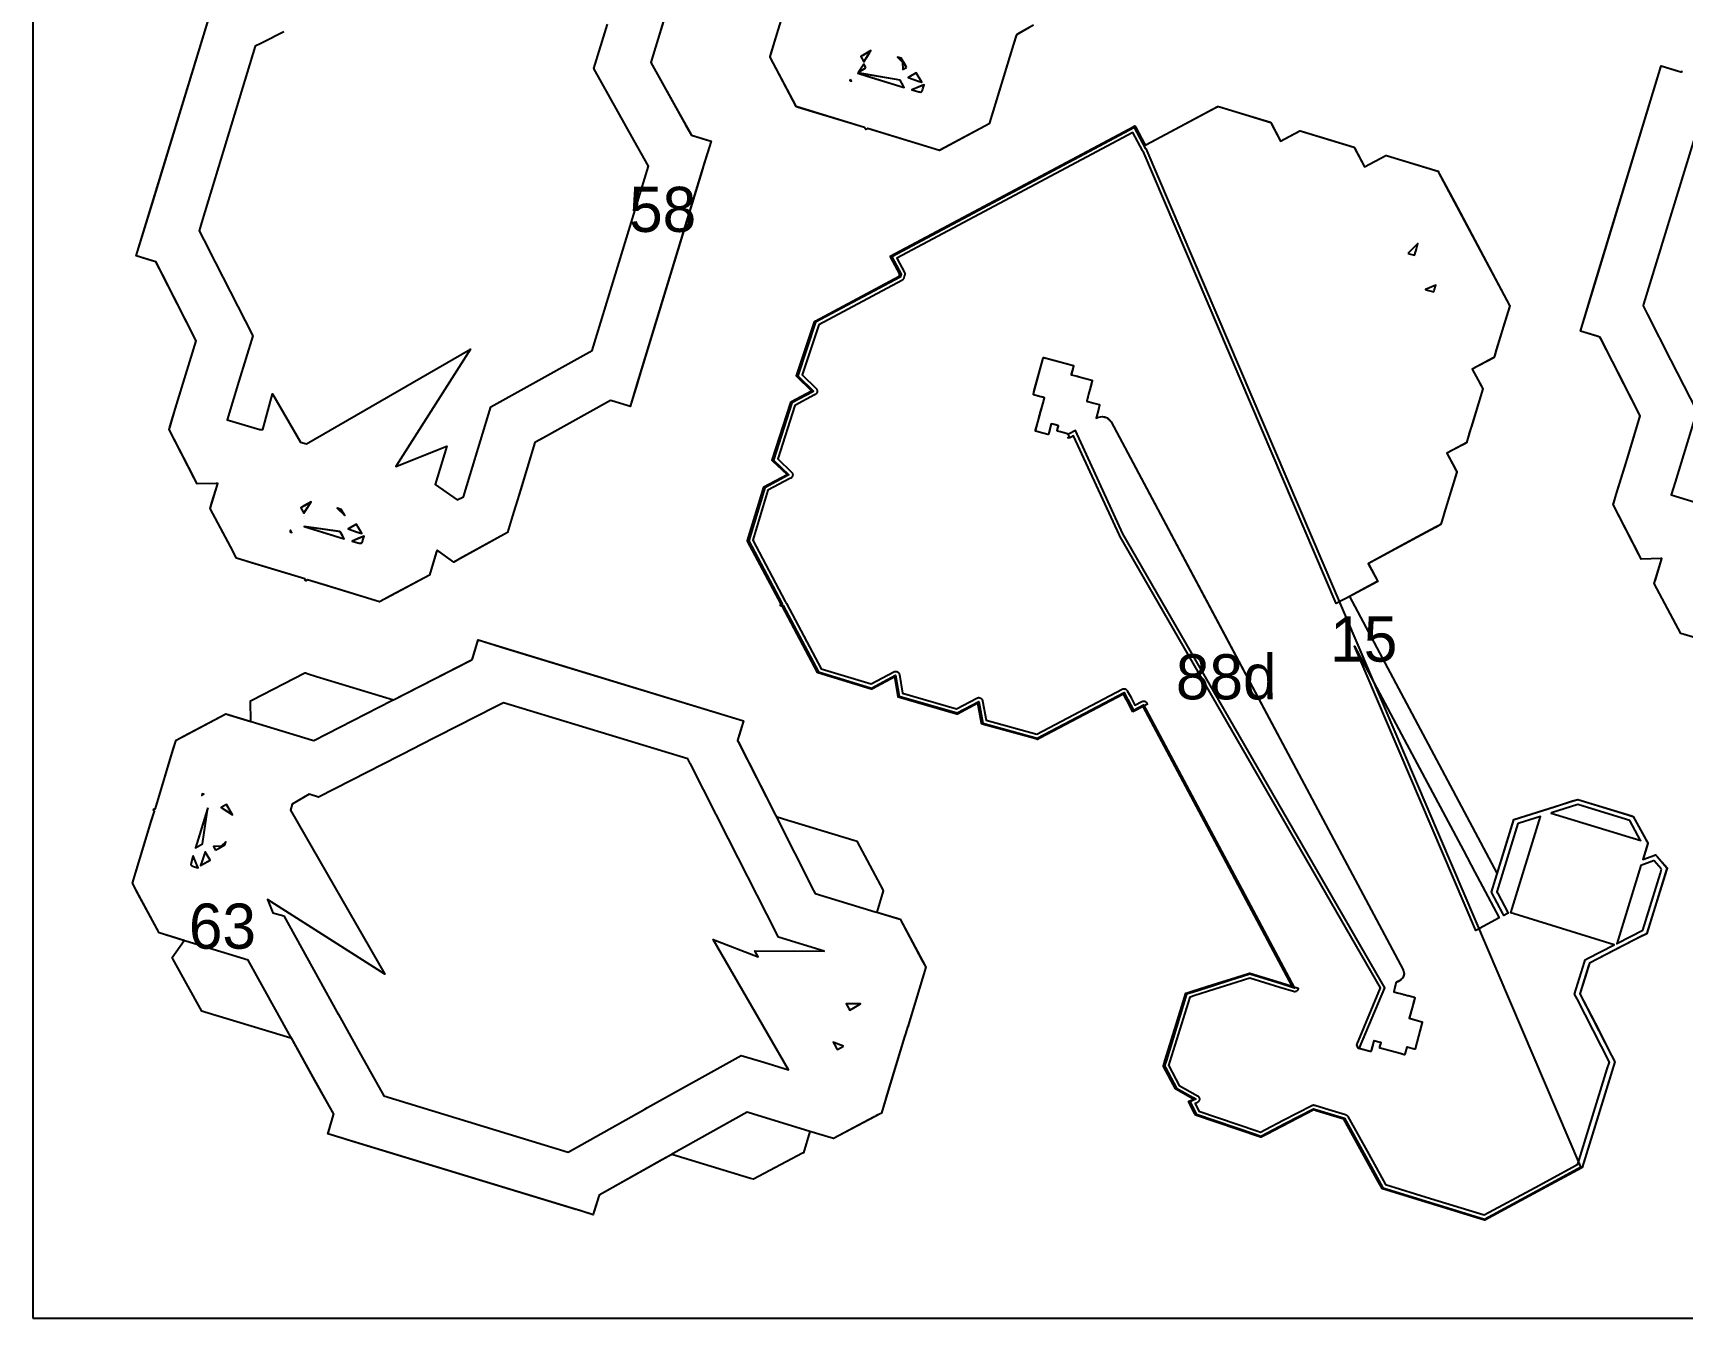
# Model space of a CAD drawing. Header units: millimetres. Extents: x 0 to 500, y 0 to 700.
# Drawn here: x 0 to 219.3, y 0 to 170.8 of the extents above; entities that cross this region are included whole.
import ezdxf
from ezdxf.enums import TextEntityAlignment as Align

# ---------------------------------------------------------------- set-up
doc = ezdxf.new("R2010")
doc.units = ezdxf.units.MM
for name, color, linetype in [('CORTE', 1, 'Continuous'), ('GRABADO', 5, 'Continuous'), ('HOJA', 8, 'Continuous')]:
    doc.layers.add(name, color=color, linetype=linetype)

msp = doc.modelspace()

# ---------------------------------------------------------------- linework, layer by layer
at = {"layer": 'CORTE'}
for points in [[(132.47, 171.56), (130.76, 170.61), (130.34, 169.23), (127.33, 159.35), (127.15, 158.76), (120.7, 155.32), (120.53, 155.23), (111.14, 158.1), (110.96, 158.15), (110.84, 158.08), (110.72, 158.01), (110.57, 158.27), (101.75, 160.96), (101.75, 160.96), (101.52, 161.03), (101.43, 161.2), (98, 167.64), (98.03, 167.74), (98.18, 168.24), (98.6, 169.62), (101.56, 179.32)], [(84.7, 175.34), (82.58, 168.4), (82.13, 166.94), (86.81, 158.57), (87.54, 157.26), (89.55, 156.65), (90.15, 156.46), (88.98, 152.65), (88.98, 152.65), (88.95, 152.54), (80.75, 125.64), (80.39, 124.47), (79.4, 121.19), (78.98, 121.32), (78.98, 121.32), (76.96, 121.94), (76.8, 121.99), (67.46, 116.8), (66.73, 116.4), (64.4, 108.76), (63.9, 107.11), (63.09, 104.44), (56.84, 101), (55.95, 100.51), (53.91, 101.96), (53.72, 102.09), (53.62, 101.78), (52.7, 98.76), (47.66, 96.07), (46.09, 95.23), (38.73, 97.47), (36.52, 98.15), (36.43, 98.1), (36.28, 98.01), (36.14, 98.24), (36.13, 98.27), (29.23, 100.37), (27.08, 101.03), (26.24, 102.59), (23.56, 107.64), (23.81, 108.47), (24.57, 110.97), (24.34, 110.97), (21.84, 110.91), (21.38, 111.81), (18.11, 118.15), (18.23, 118.55), (18.92, 120.82), (21.21, 128.34), (21.7, 129.93), (17.21, 138.72), (16.48, 140.15), (16.34, 140.41), (15.83, 140.57), (13.74, 141.2), (16.04, 148.74), (24.49, 176.47)], [(33.34, 171), (30.49, 169.55), (30.3, 169.46), (29.56, 169.08), (22.54, 146.06), (22.09, 144.56), (22.7, 143.36), (24.21, 140.4), (29.22, 130.59), (27.38, 124.57), (25.82, 119.43), (30.17, 118.11), (30.58, 118.12), (31.86, 122.89), (35.56, 116.46), (36.35, 116.22), (58.18, 128.79), (48.25, 113.19), (55.01, 115.91), (53.46, 110.84), (56.41, 108.76), (56.41, 108.76), (57.22, 109.2), (58.11, 112.1), (60.86, 121.14), (64.87, 123.37), (74.35, 128.63), (81.82, 153.15), (79.9, 156.58), (74.57, 166.12), (76.37, 172.04)], [(220.91, 90.47), (219.08, 91.03), (218.37, 92.36), (215.56, 97.64), (215.77, 98.35), (216.57, 100.97), (216.45, 100.97), (213.84, 100.91), (213.53, 101.52), (210.11, 108.15), (210.19, 108.42), (210.65, 109.92), (212.16, 114.88), (213.7, 119.93), (210.74, 125.72), (208.45, 130.2), (208.34, 130.41), (207.92, 130.54), (205.74, 131.2), (207.65, 137.46), (216.49, 166.47), (218.53, 165.85), (219.09, 165.68), (219.13, 165.7), (219.3, 165.78)], [(221.56, 159.08), (214.15, 134.78), (214.09, 134.56), (214.67, 133.41), (217.74, 127.4), (221.22, 120.59), (218.33, 111.11), (217.82, 109.43), (222.17, 108.11)]]:
    msp.add_lwpolyline(points, dxfattribs=at)
for points in [[(110.74, 166.21), (110.6, 166.46), (110.45, 166.71), (109.78, 165.66), (110.74, 166.21)], [(111.17, 168.11), (111.42, 168.51), (110.32, 167.87), (110.05, 167.72), (110.46, 167), (111.17, 168.11)], [(116.13, 166.28), (116.02, 166.47), (115.43, 167.49), (114.95, 167.64), (115.6, 166.99), (115.67, 166.01), (115.69, 166.02), (116.13, 166.28)], [(108.68, 164.73), (108.62, 164.51), (108.65, 164.5), (108.85, 164.44), (108.68, 164.73)], [(109.7, 165.53), (109.67, 165.49), (110.89, 165.12), (115.83, 163.61), (115.73, 163.79), (115.28, 164.57), (109.7, 165.53)], [(117.57, 165.33), (117.44, 165.54), (116.46, 164.98), (116.35, 164.91), (117.84, 164.4), (118.16, 164.29), (117.57, 165.33)], [(118.24, 163.85), (116.86, 163.3), (116.89, 163.29), (117.8, 163.01), (117.85, 163.01), (118.06, 163), (118.07, 163), (118.14, 163.04), (118.16, 163.07), (118.28, 163.26), (118.32, 163.42), (118.48, 163.95), (118.24, 163.85)], [(154.28, 29.11), (154.19, 29.16), (151.93, 30.44), (151.93, 30.45), (151.92, 30.45), (151.92, 30.46), (151.92, 30.46), (151.91, 30.47), (151.91, 30.47), (150.44, 33.22), (150.31, 33.48), (150.3, 33.48), (150.3, 33.49), (150.3, 33.5), (150.3, 33.5), (150.3, 33.51), (150.3, 33.52), (150.3, 33.52), (150.3, 33.53), (150.55, 34.34), (153.26, 43.13), (153.26, 43.14), (153.27, 43.14), (153.27, 43.15), (153.27, 43.16), (153.28, 43.16), (153.28, 43.16), (153.29, 43.17), (153.3, 43.17), (153.3, 43.18), (153.31, 43.18), (153.79, 43.33), (154.13, 43.44), (156.93, 44.32), (159.09, 45), (161.76, 45.85), (161.77, 45.85), (161.77, 45.85), (161.78, 45.85), (161.79, 45.85), (161.8, 45.85), (161.8, 45.85), (165.98, 44.56), (167.42, 44.12), (160.99, 56.18), (157.53, 62.68), (147.6, 81.31), (146.32, 80.63), (146.31, 80.63), (146.31, 80.62), (146.3, 80.62), (146.29, 80.62), (146.28, 80.62), (146.28, 80.62), (146.27, 80.62), (146.26, 80.62), (146.26, 80.63), (146.25, 80.63), (146.24, 80.63), (146.24, 80.64), (146.23, 80.64), (146.23, 80.65), (146.22, 80.65), (146.22, 80.66), (145.42, 82.15), (145.41, 82.17), (145.41, 82.17), (145, 82.96), (133.6, 76.96), (133.57, 76.94), (133.57, 76.94), (133.56, 76.94), (133.55, 76.94), (133.54, 76.93), (133.54, 76.93), (133.53, 76.93), (133.52, 76.94), (133.52, 76.94), (133.5, 76.94), (126.2, 78.97), (126.19, 78.97), (126.19, 78.98), (126.18, 78.98), (126.17, 78.98), (126.17, 78.99), (126.16, 79), (126.16, 79), (126.16, 79.01), (126.15, 79.01), (126.15, 79.02), (126.15, 79.03), (126.15, 79.04), (125.64, 81.75), (122.91, 80.3), (122.9, 80.3), (122.9, 80.29), (122.89, 80.29), (122.88, 80.29), (122.88, 80.29), (122.87, 80.29), (122.86, 80.29), (122.85, 80.29), (122.85, 80.29), (122.83, 80.29), (115.09, 82.54), (115.09, 82.54), (115.08, 82.54), (115.07, 82.55), (115.07, 82.55), (115.06, 82.56), (115.06, 82.56), (115.05, 82.57), (115.05, 82.58), (115.05, 82.58), (115.04, 82.59), (115.04, 82.6), (115.04, 82.6), (114.59, 85.24), (111.54, 83.62), (111.54, 83.62), (111.53, 83.62), (111.52, 83.61), (111.52, 83.61), (111.51, 83.61), (111.5, 83.61), (111.49, 83.61), (111.49, 83.61), (111.48, 83.61), (111.46, 83.62), (104.37, 85.78), (104.37, 85.78), (104.36, 85.78), (104.35, 85.79), (104.35, 85.79), (104.34, 85.8), (104.34, 85.8), (104.33, 85.81), (104.33, 85.81), (104.32, 85.83), (99.64, 94.62), (99.44, 94.67), (99.43, 94.67), (99.43, 94.68), (99.42, 94.68), (99.41, 94.68), (99.41, 94.69), (99.4, 94.7), (99.4, 94.7), (99.4, 94.71), (99.39, 94.71), (99.39, 94.72), (99.39, 94.73), (99.39, 94.73), (99.39, 94.74), (99.39, 94.75), (99.39, 94.76), (99.39, 94.76), (99.39, 94.76), (99.45, 94.98), (95.01, 103.3), (95.01, 103.31), (95.01, 103.31), (95, 103.32), (95, 103.33), (95, 103.34), (95, 103.34), (95, 103.35), (95.01, 103.36), (97.17, 110.45), (97.17, 110.47), (97.17, 110.47), (97.18, 110.48), (97.18, 110.48), (97.19, 110.49), (97.19, 110.5), (97.2, 110.51), (97.21, 110.51), (100.26, 112.13), (98.32, 113.98), (98.31, 113.99), (98.31, 113.99), (98.31, 114), (98.3, 114), (98.3, 114.01), (98.3, 114.02), (98.29, 114.03), (98.29, 114.03), (98.29, 114.04), (98.29, 114.05), (98.29, 114.06), (100.75, 121.73), (100.75, 121.76), (100.76, 121.76), (100.76, 121.77), (100.77, 121.78), (100.77, 121.78), (100.78, 121.79), (103.52, 123.25), (101.55, 125.19), (101.55, 125.2), (101.54, 125.2), (101.54, 125.21), (101.53, 125.21), (101.53, 125.22), (101.53, 125.23), (101.53, 125.24), (101.53, 125.24), (101.53, 125.25), (101.53, 125.26), (101.53, 125.26), (101.53, 125.27), (103.91, 132.46), (103.92, 132.48), (103.93, 132.49), (103.94, 132.5), (103.94, 132.51), (103.95, 132.52), (103.96, 132.52), (103.99, 132.54), (115.17, 138.5), (115.24, 138.71), (115.26, 138.77), (114.02, 141.09), (114.01, 141.1), (114.01, 141.11), (114.01, 141.11), (114.01, 141.12), (114, 141.13), (114, 141.14), (114, 141.14), (114.01, 141.15), (114.01, 141.16), (114.01, 141.16), (114.02, 141.18), (114.02, 141.19), (114.03, 141.19), (114.04, 141.2), (146.38, 158.43), (146.45, 158.47), (146.46, 158.47), (146.47, 158.48), (146.47, 158.48), (146.48, 158.48), (146.49, 158.48), (146.5, 158.48), (146.5, 158.48), (146.51, 158.48), (146.52, 158.47), (146.52, 158.47), (146.53, 158.47), (146.53, 158.46), (146.54, 158.46), (146.54, 158.45), (146.55, 158.44), (146.55, 158.44), (146.56, 158.43), (147.8, 156.11), (147.83, 156.09), (147.85, 156.09), (148.03, 156.03), (148.06, 156.02), (157.51, 161.06), (157.54, 161.07), (157.55, 161.08), (157.55, 161.08), (157.56, 161.08), (157.56, 161.08), (157.57, 161.08), (157.59, 161.08), (157.59, 161.08), (157.62, 161.07), (164.53, 158.97), (164.54, 158.96), (164.55, 158.96), (164.55, 158.95), (164.56, 158.95), (164.57, 158.94), (164.57, 158.93), (164.57, 158.93), (164.58, 158.92), (165.88, 156.48), (168.43, 157.84), (168.43, 157.84), (168.44, 157.84), (168.45, 157.84), (168.46, 157.85), (168.47, 157.84), (168.48, 157.84), (168.48, 157.84), (168.5, 157.84), (175.62, 155.67), (175.62, 155.67), (175.63, 155.66), (175.64, 155.66), (175.64, 155.65), (175.65, 155.65), (175.65, 155.65), (175.66, 155.64), (175.66, 155.63), (177.04, 153.05), (179.89, 154.57), (179.9, 154.57), (179.91, 154.57), (179.91, 154.57), (179.93, 154.58), (179.94, 154.57), (179.94, 154.57), (179.95, 154.57), (179.96, 154.57), (186.79, 152.49), (186.8, 152.49), (186.8, 152.48), (186.81, 152.47), (186.82, 152.47), (186.83, 152.46), (186.83, 152.45), (186.84, 152.43), (186.84, 152.43), (186.84, 152.43), (186.85, 152.41), (196.33, 134.62), (196.34, 134.61), (196.34, 134.6), (196.34, 134.6), (196.34, 134.59), (196.34, 134.58), (196.34, 134.57), (196.34, 134.56), (194.56, 128.71), (194.26, 127.73), (194.26, 127.72), (194.26, 127.72), (194.25, 127.71), (194.24, 127.7), (194.24, 127.69), (194.23, 127.68), (194.23, 127.68), (194.22, 127.68), (194.21, 127.67), (191.37, 126.16), (192.16, 124.68), (192.54, 123.96), (192.74, 123.57), (192.75, 123.57), (192.75, 123.56), (192.75, 123.55), (192.75, 123.54), (192.75, 123.53), (192.75, 123.52), (192.75, 123.52), (192.75, 123.52), (191.21, 118.44), (191.17, 118.33), (190.85, 117.29), (190.58, 116.38), (190.58, 116.38), (190.57, 116.37), (190.57, 116.36), (190.56, 116.36), (190.56, 116.35), (190.55, 116.34), (190.55, 116.34), (190.54, 116.34), (190.16, 116.14), (187.99, 114.98), (189.09, 112.91), (189.3, 112.53), (189.3, 112.52), (189.3, 112.51), (189.31, 112.51), (189.31, 112.5), (189.31, 112.49), (189.31, 112.48), (189.31, 112.48), (189.3, 112.47), (187.6, 106.87), (187.58, 106.82), (187.28, 105.81), (187.19, 105.54), (187.19, 105.53), (187.19, 105.53), (187.18, 105.52), (187.18, 105.51), (187.17, 105.51), (187.17, 105.5), (187.16, 105.5), (187.16, 105.5), (186.46, 105.12), (184.01, 103.79), (182.35, 102.9), (177.85, 100.46), (177.54, 100.29), (177.54, 100.29), (178.76, 98), (178.76, 97.99), (178.76, 97.99), (178.77, 97.98), (178.77, 97.97), (178.77, 97.97), (178.77, 97.96), (178.77, 97.95), (178.76, 97.94), (178.76, 97.94), (178.76, 97.93), (178.75, 97.92), (178.75, 97.92), (178.75, 97.91), (178.74, 97.91), (178.73, 97.9), (178.73, 97.9), (175.02, 95.92), (186.95, 73.54), (194.67, 59.05), (196.88, 66.23), (196.88, 66.24), (196.89, 66.25), (196.89, 66.25), (196.89, 66.26), (196.9, 66.26), (196.91, 66.27), (196.91, 66.27), (196.92, 66.28), (196.92, 66.28), (196.93, 66.28), (202.31, 67.98), (204.71, 68.74), (205.38, 68.95), (205.39, 68.95), (205.4, 68.96), (205.4, 68.96), (205.41, 68.96), (205.42, 68.95), (205.42, 68.95), (211.9, 66.96), (212.72, 66.7), (212.73, 66.7), (212.73, 66.7), (212.74, 66.69), (212.75, 66.69), (212.75, 66.68), (212.76, 66.68), (212.76, 66.67), (212.77, 66.67), (214.47, 63.55), (214.69, 63.16), (214.69, 63.15), (214.7, 63.14), (214.7, 63.14), (214.7, 63.13), (214.7, 63.12), (214.7, 63.11), (214.7, 63.11), (214.7, 63.1), (214.07, 61.06), (214.03, 60.95), (215.49, 61.49), (215.69, 61.57), (215.7, 61.57), (215.71, 61.57), (215.71, 61.57), (215.72, 61.57), (215.73, 61.57), (215.74, 61.57), (215.74, 61.57), (215.75, 61.56), (215.76, 61.56), (215.76, 61.56), (215.77, 61.55), (215.77, 61.55), (215.94, 61.36), (217.24, 59.87), (217.25, 59.86), (217.25, 59.85), (217.26, 59.85), (217.26, 59.84), (217.26, 59.84), (217.26, 59.83), (217.26, 59.82), (217.26, 59.81), (217.26, 59.8), (217.26, 59.8), (216.96, 58.82), (214.59, 51.15), (214.59, 51.14), (214.58, 51.13), (214.58, 51.12), (214.57, 51.12), (214.57, 51.11), (214.56, 51.11), (214.56, 51.1), (213.54, 50.58), (211.04, 49.29), (206.93, 47.16), (206.36, 45.31), (205.68, 43.12), (208.17, 38.25), (210.29, 34.09), (210.29, 34.09), (210.3, 34.08), (210.3, 34.07), (210.3, 34.07), (210.3, 34.06), (210.3, 34.05), (210.3, 34.05), (210.3, 34.04), (208.31, 27.61), (205.97, 20.02), (205.97, 20.02), (205.97, 20.01), (205.97, 20), (205.96, 20), (205.96, 19.99), (205.95, 19.99), (205.95, 19.98), (205.94, 19.98), (200.01, 16.78), (193.03, 13.02), (193.02, 13.01), (193.02, 13.01), (193.01, 13.01), (193, 13.01), (193, 13.01), (192.99, 13.01), (192.98, 13.01), (192.98, 13.01), (185.63, 15.27), (179.41, 17.19), (179.4, 17.19), (179.4, 17.2), (179.39, 17.2), (179.38, 17.21), (179.38, 17.21), (179.37, 17.22), (179.37, 17.22), (179.37, 17.23), (177.02, 21.46), (174.28, 26.43), (172.11, 27.1), (170.28, 27.67), (166.51, 25.71), (164.17, 24.5), (163.28, 24.04), (163.27, 24.04), (163.26, 24.04), (163.26, 24.03), (163.25, 24.03), (163.24, 24.03), (163.24, 24.03), (163.23, 24.04), (163.22, 24.04), (162.49, 24.29), (154.6, 26.98), (154.6, 26.99), (154.59, 26.99), (154.59, 26.99), (154.58, 27), (154.57, 27), (154.57, 27.01), (154.57, 27.02), (154.56, 27.02), (154.49, 27.16), (153.68, 28.72), (153.68, 28.73), (153.68, 28.74), (153.67, 28.74), (153.67, 28.75), (153.67, 28.76), (153.67, 28.77), (153.68, 28.77), (153.68, 28.78), (153.68, 28.79), (153.68, 28.79), (153.69, 28.8), (153.69, 28.81), (153.7, 28.81), (153.7, 28.82), (153.71, 28.82), (153.71, 28.82), (154.28, 29.11)], [(147.99, 155.48), (147.97, 155.46), (146.46, 158.3), (146.45, 158.3), (114.18, 141.1), (115.42, 138.78), (115.41, 138.75), (115.38, 138.66), (115.29, 138.39), (104.06, 132.41), (104.05, 132.4), (101.69, 125.27), (103.77, 123.22), (103.68, 123.16), (100.89, 121.68), (98.45, 114.06), (100.51, 112.1), (100.41, 112.05), (97.31, 110.39), (95.16, 103.34), (99.58, 95.04), (99.61, 95), (99.55, 94.8), (99.71, 94.76), (99.74, 94.75), (104.45, 85.91), (111.49, 83.76), (114.7, 85.47), (115.18, 82.67), (122.86, 80.44), (125.75, 81.98), (126.29, 79.1), (133.53, 77.09), (133.53, 77.09), (145.06, 83.16), (145.54, 82.24), (145.55, 82.24), (145.55, 82.23), (146.32, 80.8), (147.66, 81.52), (157.66, 62.75), (161.12, 56.26), (167.72, 43.87), (165.94, 44.42), (161.78, 45.7), (159.13, 44.86), (156.97, 44.18), (154.18, 43.3), (153.83, 43.19), (153.39, 43.05), (150.7, 34.3), (150.45, 33.52), (150.58, 33.29), (152.03, 30.56), (154.26, 29.3), (154.59, 29.11), (154.41, 29.02), (153.85, 28.73), (154.62, 27.23), (154.68, 27.12), (162.54, 24.43), (163.24, 24.19), (164.1, 24.64), (166.44, 25.84), (170.27, 27.83), (172.16, 27.24), (174.38, 26.56), (177.15, 21.54), (179.48, 17.33), (185.68, 15.42), (192.99, 13.16), (199.94, 16.92), (205.81, 20.08), (147.99, 155.48)], [(182.78, 141.54), (183.7, 141.29), (183.73, 141.38), (183.94, 142.17), (183.98, 142.33), (184.13, 142.88), (184.03, 142.78), (182.78, 141.54)], [(186.26, 136.43), (186.3, 136.6), (186.5, 137.33), (185.15, 136.73), (185.17, 136.72), (186.26, 136.43)], [(134.48, 122.36), (134.19, 122.44), (133.66, 122.58), (133.06, 122.74), (133.06, 122.75), (133.05, 122.75), (133.04, 122.75), (133.03, 122.76), (133.02, 122.77), (133.02, 122.77), (133.01, 122.78), (133.01, 122.79), (133.01, 122.79), (133.01, 122.8), (133, 122.81), (133.01, 122.82), (133.01, 122.82), (133.01, 122.83), (133.01, 122.83), (133.2, 123.54), (134.29, 127.6), (134.3, 127.63), (134.3, 127.64), (134.3, 127.65), (134.31, 127.65), (134.31, 127.66), (134.31, 127.67), (134.32, 127.67), (134.32, 127.68), (134.33, 127.68), (134.34, 127.68), (134.34, 127.69), (134.35, 127.69), (134.36, 127.69), (134.36, 127.69), (134.37, 127.69), (134.38, 127.69), (134.39, 127.69), (134.39, 127.69), (134.43, 127.68), (135.03, 127.52), (137.68, 126.81), (138.29, 126.64), (138.29, 126.64), (138.3, 126.64), (138.31, 126.63), (138.32, 126.62), (138.33, 126.62), (138.33, 126.61), (138.34, 126.6), (138.34, 126.6), (138.34, 126.59), (138.34, 126.58), (138.34, 126.57), (138.34, 126.57), (138.34, 126.56), (138.34, 126.55), (138.07, 125.55), (138.03, 125.42), (138.81, 125.21), (138.91, 125.19), (139.08, 125.14), (140.3, 124.81), (140.61, 124.73), (140.78, 124.68), (140.78, 124.68), (140.79, 124.68), (140.8, 124.68), (140.81, 124.67), (140.81, 124.66), (140.82, 124.66), (140.82, 124.65), (140.83, 124.64), (140.83, 124.64), (140.83, 124.63), (140.83, 124.62), (140.83, 124.61), (140.83, 124.61), (140.83, 124.6), (140.83, 124.59), (140.75, 124.29), (140.73, 124.22), (140.48, 123.31), (140.47, 123.27), (140.43, 123.12), (140.35, 122.82), (140.1, 121.9), (140.2, 121.87), (141.77, 121.45), (141.78, 121.45), (141.79, 121.44), (141.8, 121.43), (141.81, 121.42), (141.81, 121.42), (141.82, 121.41), (141.82, 121.41), (141.82, 121.4), (141.82, 121.39), (141.83, 121.38), (141.83, 121.38), (141.83, 121.37), (141.83, 121.36), (141.82, 121.36), (141.67, 120.77), (141.36, 119.63), (141.43, 119.67), (141.53, 119.72), (141.54, 119.72), (141.54, 119.73), (141.72, 119.77), (142.19, 119.88), (142.19, 119.88), (142.2, 119.88), (142.21, 119.88), (142.22, 119.88), (142.22, 119.88), (142.68, 119.74), (142.85, 119.68), (142.86, 119.68), (142.87, 119.68), (142.87, 119.67), (142.88, 119.67), (142.88, 119.66), (143.21, 119.32), (143.33, 119.19), (143.33, 119.18), (143.34, 119.17), (143.34, 119.17), (171.55, 66.22), (182.17, 46.31), (182.17, 46.3), (182.26, 45.93), (182.29, 45.78), (182.29, 45.77), (182.29, 45.76), (182.29, 45.76), (182.29, 45.75), (182.25, 45.61), (182.14, 45.25), (182.13, 45.25), (182.13, 45.24), (182.13, 45.24), (182.12, 45.23), (182.12, 45.22), (182.01, 45.13), (181.74, 44.87), (181.73, 44.87), (181.72, 44.86), (181.72, 44.86), (181.54, 44.76), (181.2, 44.58), (181.2, 44.58), (181.21, 44.57), (181.21, 44.57), (181.22, 44.56), (181.22, 44.54), (181.23, 44.53), (181.23, 44.52), (181.22, 44.51), (181.16, 44.27), (180.92, 43.38), (181.61, 43.19), (181.8, 43.14), (182.49, 42.96), (182.69, 42.9), (182.86, 42.86), (183.67, 42.64), (183.67, 42.64), (183.68, 42.63), (183.68, 42.63), (183.69, 42.63), (183.7, 42.62), (183.7, 42.61), (183.71, 42.6), (183.72, 42.59), (183.72, 42.57), (183.72, 42.56), (183.72, 42.56), (183.72, 42.55), (183.52, 41.81), (183.5, 41.73), (183.49, 41.72), (183.02, 39.97), (182.99, 39.85), (183.09, 39.82), (184.66, 39.4), (184.66, 39.4), (184.67, 39.4), (184.67, 39.39), (184.68, 39.39), (184.69, 39.38), (184.7, 39.37), (184.7, 39.37), (184.71, 39.36), (184.71, 39.35), (184.71, 39.34), (184.71, 39.32), (184.71, 39.32), (184.71, 39.31), (184.62, 38.96), (183.76, 35.8), (183.76, 35.79), (183.76, 35.78), (183.76, 35.78), (183.75, 35.77), (183.75, 35.76), (183.74, 35.75), (183.73, 35.75), (183.72, 35.74), (183.71, 35.74), (183.7, 35.73), (183.68, 35.73), (183.68, 35.74), (183.67, 35.74), (183.66, 35.74), (182.69, 36), (182.67, 36.01), (182.66, 35.99), (182.41, 35.07), (182.41, 35.06), (182.41, 35.05), (182.4, 35.05), (182.4, 35.04), (182.4, 35.04), (182.39, 35.03), (182.38, 35.02), (182.38, 35.02), (182.37, 35.01), (182.36, 35.01), (182.35, 35.01), (182.33, 35.01), (182.32, 35.01), (182.32, 35.01), (181.79, 35.15), (179.11, 35.87), (179.11, 35.87), (179.1, 35.88), (179.09, 35.88), (179.08, 35.89), (179.08, 35.9), (179.07, 35.91), (179.07, 35.91), (179.06, 35.92), (179.06, 35.93), (179.06, 35.95), (179.06, 35.95), (179.06, 35.96), (179.09, 36.08), (179.23, 36.59), (179.12, 36.62), (178.27, 36.85), (177.95, 35.65), (177.9, 35.47), (177.9, 35.47), (177.9, 35.46), (177.89, 35.45), (177.88, 35.44), (177.88, 35.44), (177.87, 35.43), (177.86, 35.43), (177.85, 35.42), (177.84, 35.42), (177.83, 35.42), (177.82, 35.42), (177.81, 35.42), (176.42, 35.8), (176.42, 35.8), (176.41, 35.8), (176.41, 35.8), (176.4, 35.81), (176.4, 35.81), (176.39, 35.82), (176.39, 35.82), (176.38, 35.83), (176.38, 35.84), (176.37, 35.85), (176.37, 35.86), (176.37, 35.87), (176.37, 35.87), (176.37, 35.88), (176.37, 35.89), (176.38, 35.9), (179.73, 43.92), (144.9, 104.27), (138.59, 117.98), (137.79, 117.56), (137.74, 117.53), (137.73, 117.53), (137.73, 117.53), (137.72, 117.52), (137.71, 117.52), (137.7, 117.52), (137.7, 117.52), (137.69, 117.52), (137.69, 117.52), (136.63, 117.81), (136.23, 117.92), (136.22, 117.92), (136.22, 117.92), (136.2, 117.93), (136.19, 117.94), (136.19, 117.94), (136.18, 117.95), (136.18, 117.96), (136.18, 117.96), (136.18, 117.97), (136.18, 117.98), (136.17, 117.99), (136.17, 117.99), (136.18, 118), (136.18, 118.01), (136.33, 118.57), (136.35, 118.64), (135.62, 118.84), (135.39, 118.9), (135.3, 118.59), (135.02, 117.52), (135.02, 117.51), (135.01, 117.51), (135.01, 117.5), (135.01, 117.5), (135, 117.49), (134.99, 117.48), (134.99, 117.48), (134.98, 117.48), (134.98, 117.47), (134.97, 117.47), (134.96, 117.47), (134.96, 117.47), (134.95, 117.47), (134.94, 117.47), (134.93, 117.47), (134.93, 117.47), (133.77, 117.78), (133.35, 117.89), (133.35, 117.89), (133.34, 117.9), (133.33, 117.9), (133.32, 117.91), (133.31, 117.92), (133.31, 117.93), (133.3, 117.93), (133.3, 117.94), (133.3, 117.95), (133.3, 117.96), (133.3, 117.96), (133.3, 117.97), (133.3, 117.97), (133.3, 117.98), (133.31, 118.04), (133.32, 118.05), (133.37, 118.23), (133.8, 119.85), (133.91, 120.26), (133.93, 120.34), (134.25, 121.5), (134.48, 122.36)], [(36.44, 107.66), (36.97, 108.51), (36.11, 108.01), (35.61, 107.72), (36.02, 107), (36.44, 107.66)], [(40.99, 107.49), (40.46, 107.65), (41.45, 106.68), (40.99, 107.49)], [(43.24, 105.13), (43, 105.54), (42.2, 105.08), (41.91, 104.91), (43.11, 104.5), (43.72, 104.29), (43.24, 105.13)], [(34.38, 104.48), (34.24, 104.73), (34.18, 104.51), (34.27, 104.48), (34.41, 104.44), (34.38, 104.48)], [(40.81, 104.55), (36.07, 105.23), (37.33, 104.85), (41.39, 103.61), (41.15, 104.02), (40.86, 104.54), (40.81, 104.55)], [(43.53, 103.74), (42.42, 103.3), (42.6, 103.24), (43.36, 103.01), (43.45, 103.01), (43.62, 103), (43.64, 103.01), (43.69, 103.04), (43.74, 103.11), (43.83, 103.26), (43.92, 103.54), (44.04, 103.95), (43.53, 103.74)], [(16.76, 51.19), (13.76, 56.81), (13.23, 57.8), (15.73, 66.01), (16.15, 67.37), (16.09, 67.47), (16.01, 67.61), (16.26, 67.76), (16.27, 67.76), (18.61, 75.46), (19.03, 76.81), (20.01, 77.34), (25.64, 80.34), (26.16, 80.17), (28.97, 79.32), (28.91, 82.05), (29.08, 82.14), (36.15, 85.78), (36.23, 85.76), (36.57, 85.65), (37.7, 85.31), (47.93, 82.19), (49.22, 82.85), (58.28, 87.48), (58.41, 87.55), (58.5, 87.83), (59.2, 90.15), (63.53, 88.83), (94.47, 79.4), (94.04, 77.98), (93.68, 76.8), (93.69, 76.78), (93.75, 76.67), (98.18, 67.93), (98.81, 66.69), (99.79, 66.39), (109.13, 63.54), (109.44, 63.45), (109.52, 63.42), (112.98, 56.93), (113.06, 56.79), (112.19, 53.96), (114.82, 53.15), (115.32, 53.01), (118.2, 47.59), (118.71, 46.64), (116.35, 38.89), (116.32, 38.81), (115.97, 37.64), (115.94, 37.55), (113.67, 30.1), (112.8, 27.25), (111.98, 26.81), (111.85, 26.74), (106.43, 23.86), (103.31, 24.81), (102.45, 21.98), (102.34, 21.92), (102.34, 21.92), (102.32, 21.91), (95.81, 18.44), (95.42, 18.56), (94.38, 18.88), (84.94, 21.76), (83.71, 21.07), (75.26, 16.35), (74.58, 14.12), (74.46, 13.74), (72.26, 14.42), (72.19, 14.44), (41.76, 23.71), (41.09, 23.91), (39.19, 24.49), (39.28, 24.76), (39.28, 24.76), (39.96, 27.01), (39.99, 27.09), (37.04, 32.41), (34.4, 37.16), (33.28, 37.5), (22.87, 40.67), (22.44, 40.8), (18.61, 47.77), (18.51, 47.94), (20.09, 50.17), (16.76, 51.19)], [(33.36, 53.45), (40.42, 40.72), (40.62, 40.37), (43.6, 35), (46.63, 29.54), (71.15, 22.07), (81.34, 27.77), (81.71, 27.97), (94.14, 34.92), (97.15, 34), (100.43, 33.01), (90.45, 50.34), (96.43, 48.03), (95.99, 48.8), (105.21, 48.77), (99.1, 50.63), (97.55, 53.69), (92.47, 63.71), (87.49, 73.52), (87.44, 73.62), (87.08, 74.33), (62.56, 81.81), (61.48, 81.26), (51.31, 76.06), (50.91, 75.86), (37.98, 69.25), (36.73, 69.64), (34.46, 68.33), (34.22, 67.54), (46.79, 45.71), (31.19, 55.64), (31.9, 53.89), (33.36, 53.45)], [(22.45, 69.49), (22.73, 69.65), (22.51, 69.71), (22.49, 69.64), (22.44, 69.48), (22.45, 69.49)], [(25.85, 67.34), (26.51, 66.92), (25.95, 67.88), (25.72, 68.28), (25, 67.87), (25.85, 67.34)], [(23.23, 67.82), (22.96, 66.93), (21.61, 62.5), (21.92, 62.68), (22.54, 63.03), (23.23, 67.82)], [(21.79, 60.25), (21.3, 61.47), (21.26, 61.35), (21.01, 60.53), (21.01, 60.46), (21, 60.27), (21.01, 60.26), (21.04, 60.2), (21.09, 60.16), (21.26, 60.06), (21.49, 59.99), (21.95, 59.85), (21.79, 60.25)], [(23.21, 60.7), (23.54, 60.89), (23.04, 61.76), (22.91, 61.98), (22.46, 60.66), (22.29, 60.17), (23.21, 60.7)], [(25.49, 62.9), (25.62, 63.32), (24.74, 62.47), (25.49, 62.9)], [(108.46, 41.17), (108.59, 40.93), (109.14, 41.25), (109.38, 41.39), (110.02, 41.75), (110.02, 41.75), (108.51, 41.76), (108.12, 41.76), (108.46, 41.17)], [(107.77, 36.15), (106.83, 36.51), (106.39, 36.68), (106.8, 35.97), (106.96, 35.69), (107.77, 36.15)]]:
    msp.add_lwpolyline(points, close=True, dxfattribs=at)
at = {"layer": 'GRABADO'}
for points in [[(133.02, 171.87), (131.05, 170.77), (130.76, 170.61), (130.69, 170.38), (127.19, 158.89), (127.15, 158.76), (120.59, 155.26), (120.53, 155.23), (110.97, 158.15), (110.96, 158.15), (110.84, 158.08), (110.72, 158.01), (110.57, 158.27), (101.59, 161.01), (101.59, 161.01), (101.52, 161.03), (101.49, 161.08), (98, 167.64), (98.01, 167.68), (98.04, 167.77), (98.12, 168.03), (101.56, 179.32)], [(84.82, 175.76), (83.07, 170), (82.13, 166.94), (86.01, 160), (87.54, 157.26), (89.59, 156.63), (90.15, 156.46), (89.08, 152.98), (89.08, 152.98), (89.05, 152.87), (80.64, 125.26), (80.31, 124.19), (79.4, 121.19), (79.01, 121.31), (79.01, 121.31), (76.95, 121.94), (76.8, 121.99), (68.27, 117.25), (66.73, 116.4), (64.8, 110.06), (63.77, 106.66), (63.09, 104.44), (56.69, 100.92), (55.95, 100.51), (53.86, 101.99), (53.72, 102.09), (53.65, 101.85), (52.7, 98.76), (47.54, 96), (46.09, 95.23), (38.56, 97.53), (36.52, 98.15), (36.43, 98.1), (36.28, 98.01), (36.14, 98.25), (36.13, 98.27), (29.07, 100.42), (27.08, 101.03), (26.31, 102.48), (23.56, 107.64), (23.79, 108.41), (24.57, 110.97), (24.4, 110.97), (21.84, 110.91), (21.45, 111.66), (18.11, 118.15), (18.21, 118.48), (18.78, 120.37), (20.68, 126.61), (21.7, 129.93), (17.97, 137.22), (16.46, 140.18), (16.34, 140.41), (15.88, 140.55), (13.74, 141.2), (15.85, 148.1), (24.49, 176.47)], [(220.75, 90.52), (219.08, 91.03), (218.43, 92.24), (215.56, 97.64), (215.75, 98.29), (216.57, 100.97), (216.51, 100.97), (213.84, 100.91), (213.6, 101.37), (210.11, 108.15), (210.17, 108.36), (210.51, 109.47), (211.63, 113.15), (213.7, 119.93), (211.51, 124.22), (208.44, 130.23), (208.34, 130.41), (207.97, 130.52), (205.74, 131.2), (207.45, 136.82), (216.49, 166.47), (218.32, 165.92), (219.09, 165.68), (219.12, 165.69), (219.27, 165.77)]]:
    msp.add_lwpolyline(points, dxfattribs=at)
for points in [[(110.74, 166.21), (110.61, 166.44), (110.45, 166.71), (109.78, 165.66), (110.74, 166.21)], [(111.19, 168.15), (111.42, 168.51), (110.3, 167.86), (110.05, 167.72), (110.46, 167), (111.19, 168.15)], [(116.13, 166.28), (116.03, 166.46), (115.43, 167.49), (114.95, 167.64), (114.94, 167.64), (115.6, 166.99), (115.67, 166.01), (115.68, 166.02), (116.13, 166.28)], [(108.68, 164.73), (108.62, 164.51), (108.65, 164.5), (108.85, 164.44), (108.68, 164.73)], [(109.7, 165.52), (109.67, 165.49), (110.82, 165.14), (115.83, 163.61), (115.74, 163.77), (115.28, 164.57), (109.7, 165.52)], [(117.56, 165.34), (117.44, 165.54), (116.45, 164.97), (116.35, 164.91), (117.86, 164.4), (118.16, 164.29), (117.56, 165.34)], [(118.26, 163.86), (116.86, 163.3), (116.87, 163.29), (117.8, 163.01), (117.84, 163.01), (118.06, 163), (118.07, 163), (118.14, 163.04), (118.15, 163.07), (118.28, 163.26), (118.32, 163.41), (118.48, 163.95), (118.26, 163.86)], [(146.25, 80.59), (145.44, 82.13), (145.43, 82.14), (145.4, 82.19), (145, 82.96), (133.88, 77.1), (133.55, 76.93), (133.32, 76.99), (126.18, 78.98), (126.15, 79.01), (126.13, 79.1), (125.64, 81.75), (122.98, 80.34), (122.87, 80.28), (122.67, 80.34), (115.05, 82.55), (115.03, 82.66), (114.59, 85.24), (111.61, 83.66), (111.51, 83.6), (111.34, 83.66), (104.34, 85.79), (104.24, 85.99), (99.64, 94.62), (99.37, 94.69), (99.39, 94.77), (99.45, 94.98), (99.37, 95.12), (95, 103.33), (97.13, 110.32), (97.18, 110.49), (100.26, 112.13), (98.36, 113.94), (98.28, 114.02), (100.7, 121.58), (100.76, 121.78), (103.52, 123.25), (101.6, 125.14), (101.51, 125.23), (103.86, 132.29), (103.93, 132.5), (103.95, 132.52), (104.25, 132.68), (115.17, 138.5), (115.23, 138.7), (115.26, 138.77), (114.04, 141.05), (113.98, 141.17), (145.79, 158.12), (146.52, 158.51), (146.59, 158.38), (146.59, 158.37), (147.89, 155.93), (157.28, 160.94), (157.57, 161.09), (157.78, 161.02), (164.56, 158.96), (164.57, 158.93), (164.57, 158.93), (164.61, 158.86), (165.26, 157.65), (165.88, 156.48), (167.6, 157.4), (168.43, 157.84), (168.43, 157.84), (168.43, 157.84), (168.45, 157.85), (168.65, 157.79), (175.65, 155.66), (175.66, 155.64), (175.66, 155.64), (175.66, 155.64), (175.69, 155.57), (177.04, 153.05), (179.89, 154.57), (179.9, 154.57), (179.9, 154.57), (179.92, 154.58), (180.08, 154.53), (186.82, 152.48), (186.88, 152.36), (186.92, 152.29), (186.92, 152.29), (186.92, 152.28), (186.93, 152.26), (186.93, 152.26), (186.93, 152.26), (186.98, 152.18), (187.02, 152.1), (188.99, 148.4), (196.33, 134.62), (196.34, 134.61), (196.34, 134.61), (196.35, 134.59), (196.34, 134.56), (196.34, 134.56), (195.66, 132.33), (194.59, 128.81), (194.35, 128.01), (194.3, 127.86), (194.27, 127.76), (194.25, 127.69), (194.22, 127.68), (194.22, 127.68), (194.17, 127.65), (194.15, 127.64), (191.37, 126.16), (192.14, 124.71), (192.51, 124), (192.53, 123.98), (192.74, 123.57), (192.75, 123.57), (192.75, 123.56), (192.76, 123.54), (191.24, 118.55), (191.2, 118.44), (190.92, 117.5), (190.89, 117.42), (190.58, 116.38), (190.58, 116.38), (190.57, 116.35), (190.11, 116.11), (187.99, 114.98), (189.07, 112.96), (189.31, 112.5), (187.64, 107), (187.63, 106.98), (187.62, 106.95), (187.27, 105.81), (187.25, 105.72), (187.18, 105.51), (186.94, 105.38), (186.47, 105.13), (184.09, 103.84), (182.46, 102.96), (178.07, 100.58), (177.58, 100.32), (177.54, 100.29), (177.56, 100.25), (178.79, 97.93), (175.38, 96.11), (173.27, 94.99), (147.6, 155.13), (147.58, 155.15), (147.55, 155.19), (147.53, 155.23), (146.25, 157.63), (114.86, 140.9), (115.86, 139.02), (115.88, 138.97), (115.9, 138.92), (115.91, 138.88), (115.92, 138.83), (115.92, 138.78), (115.91, 138.73), (115.91, 138.68), (115.89, 138.63), (115.88, 138.6), (115.85, 138.51), (115.77, 138.24), (115.75, 138.19), (115.73, 138.15), (115.7, 138.11), (115.67, 138.07), (115.64, 138.04), (115.61, 138), (115.57, 137.97), (115.53, 137.95), (104.47, 132.06), (102.26, 125.41), (104.13, 123.57), (104.16, 123.54), (104.19, 123.5), (104.21, 123.46), (104.24, 123.41), (104.25, 123.36), (104.26, 123.32), (104.27, 123.27), (104.27, 123.22), (104.27, 123.17), (104.27, 123.12), (104.25, 123.07), (104.24, 123.03), (104.22, 122.98), (104.19, 122.94), (104.16, 122.9), (104.13, 122.86), (104.09, 122.83), (104.05, 122.8), (104.01, 122.78), (103.91, 122.72), (101.3, 121.33), (99.02, 114.21), (100.86, 112.46), (100.89, 112.42), (100.92, 112.39), (100.95, 112.34), (100.97, 112.3), (100.99, 112.25), (101, 112.2), (101.01, 112.16), (101.01, 112.11), (101.01, 112.06), (101, 112.01), (100.99, 111.96), (100.97, 111.91), (100.95, 111.87), (100.93, 111.82), (100.9, 111.78), (100.87, 111.75), (100.83, 111.71), (100.79, 111.68), (100.75, 111.66), (100.65, 111.61), (97.72, 110.05), (95.7, 103.4), (100.02, 95.28), (100.05, 95.23), (100.07, 95.19), (100.08, 95.14), (100.1, 95.1), (100.1, 95.1), (100.12, 95.07), (100.15, 95.03), (100.18, 94.98), (104.79, 86.33), (111.44, 84.3), (114.46, 85.91), (114.51, 85.93), (114.56, 85.95), (114.6, 85.96), (114.65, 85.97), (114.7, 85.97), (114.75, 85.97), (114.8, 85.96), (114.85, 85.95), (114.9, 85.93), (114.94, 85.91), (114.98, 85.88), (115.02, 85.85), (115.06, 85.82), (115.09, 85.78), (115.12, 85.74), (115.15, 85.7), (115.17, 85.65), (115.18, 85.61), (115.19, 85.56), (115.62, 83.06), (122.8, 80.98), (125.51, 82.42), (125.56, 82.44), (125.6, 82.46), (125.65, 82.47), (125.7, 82.48), (125.75, 82.48), (125.8, 82.48), (125.85, 82.47), (125.89, 82.46), (125.94, 82.44), (125.99, 82.42), (126.03, 82.39), (126.07, 82.37), (126.1, 82.33), (126.14, 82.3), (126.17, 82.26), (126.19, 82.21), (126.21, 82.17), (126.23, 82.12), (126.24, 82.07), (126.72, 79.5), (133.47, 77.62), (144.82, 83.6), (144.87, 83.62), (144.91, 83.64), (144.96, 83.65), (145.01, 83.66), (145.06, 83.66), (145.11, 83.66), (145.16, 83.65), (145.2, 83.64), (145.25, 83.62), (145.29, 83.6), (145.34, 83.57), (145.38, 83.54), (145.41, 83.51), (145.44, 83.47), (145.47, 83.43), (145.5, 83.39), (145.99, 82.48), (145.99, 82.47), (146, 82.46), (146.52, 81.47), (147.43, 81.96), (147.47, 81.98), (147.52, 81.99), (147.57, 82.01), (147.62, 82.01), (147.66, 82.02), (147.71, 82.01), (147.76, 82.01), (147.81, 81.99), (147.86, 81.98), (147.9, 81.96), (147.94, 81.93), (147.98, 81.9), (148.02, 81.87), (148.05, 81.83), (148.08, 81.79), (148.11, 81.75), (148.18, 81.62), (146.25, 80.59)], [(133.06, 122.75), (133.05, 122.75), (133.04, 122.75), (133.03, 122.76), (133.02, 122.77), (133.02, 122.77), (133.01, 122.78), (133.01, 122.79), (133.01, 122.79), (133.01, 122.8), (133, 122.81), (133.01, 122.82), (133.01, 122.82), (133.01, 122.83), (133.01, 122.83), (133.13, 123.31), (134.29, 127.62), (134.3, 127.63), (134.3, 127.64), (134.3, 127.65), (134.31, 127.65), (134.31, 127.66), (134.31, 127.67), (134.32, 127.67), (134.32, 127.68), (134.33, 127.68), (134.34, 127.68), (134.34, 127.69), (134.35, 127.69), (134.36, 127.69), (134.36, 127.69), (134.37, 127.69), (134.38, 127.69), (134.39, 127.69), (134.39, 127.69), (134.42, 127.69), (135.05, 127.52), (137.86, 126.76), (138.29, 126.64), (138.29, 126.64), (138.3, 126.64), (138.31, 126.63), (138.32, 126.62), (138.33, 126.62), (138.33, 126.61), (138.34, 126.6), (138.34, 126.6), (138.34, 126.59), (138.34, 126.58), (138.34, 126.57), (138.34, 126.57), (138.34, 126.56), (138.34, 126.55), (138.05, 125.49), (138.03, 125.42), (138.87, 125.2), (138.91, 125.19), (138.99, 125.17), (139.6, 125), (139.75, 124.96), (140.78, 124.68), (140.78, 124.68), (140.79, 124.68), (140.8, 124.68), (140.81, 124.67), (140.81, 124.66), (140.82, 124.66), (140.82, 124.65), (140.83, 124.64), (140.83, 124.64), (140.83, 124.63), (140.83, 124.62), (140.83, 124.61), (140.83, 124.61), (140.83, 124.6), (140.83, 124.59), (140.79, 124.45), (140.67, 123.99), (140.55, 123.54), (140.49, 123.32), (140.25, 122.42), (140.21, 122.28), (140.1, 121.9), (141.05, 121.64), (141.77, 121.45), (141.78, 121.45), (141.79, 121.44), (141.8, 121.43), (141.81, 121.42), (141.81, 121.42), (141.82, 121.41), (141.82, 121.41), (141.82, 121.4), (141.82, 121.39), (141.83, 121.38), (141.83, 121.38), (141.83, 121.37), (141.83, 121.36), (141.82, 121.36), (141.48, 120.07), (141.36, 119.63), (141.53, 119.72), (141.54, 119.72), (141.54, 119.73), (141.93, 119.82), (142.19, 119.88), (142.19, 119.88), (142.2, 119.88), (142.21, 119.88), (142.22, 119.88), (142.22, 119.88), (142.47, 119.8), (142.85, 119.68), (142.86, 119.68), (142.87, 119.68), (142.87, 119.67), (142.88, 119.67), (142.88, 119.66), (143.06, 119.47), (143.33, 119.19), (143.33, 119.18), (143.34, 119.17), (143.34, 119.17), (158.74, 90.27), (182.17, 46.31), (182.17, 46.3), (182.22, 46.09), (182.29, 45.78), (182.29, 45.77), (182.29, 45.76), (182.29, 45.76), (182.29, 45.75), (182.2, 45.45), (182.14, 45.25), (182.13, 45.25), (182.13, 45.24), (182.13, 45.24), (182.12, 45.23), (182.12, 45.22), (181.89, 45.01), (181.74, 44.87), (181.73, 44.87), (181.72, 44.86), (181.72, 44.86), (181.31, 44.64), (181.2, 44.58), (181.2, 44.58), (181.21, 44.57), (181.21, 44.57), (181.22, 44.56), (181.22, 44.54), (181.23, 44.53), (181.23, 44.52), (181.22, 44.51), (181.08, 43.98), (180.92, 43.38), (181.38, 43.25), (181.8, 43.14), (182.14, 43.05), (182.24, 43.02), (183.27, 42.75), (183.67, 42.64), (183.67, 42.64), (183.68, 42.63), (183.68, 42.63), (183.69, 42.63), (183.7, 42.62), (183.7, 42.61), (183.71, 42.6), (183.72, 42.59), (183.72, 42.57), (183.72, 42.56), (183.72, 42.56), (183.72, 42.55), (183.62, 42.18), (183.49, 41.72), (183.49, 41.72), (182.99, 39.87), (182.99, 39.85), (183, 39.85), (184.66, 39.4), (184.66, 39.4), (184.67, 39.4), (184.67, 39.39), (184.68, 39.39), (184.69, 39.38), (184.7, 39.37), (184.7, 39.37), (184.71, 39.36), (184.71, 39.35), (184.71, 39.34), (184.71, 39.32), (184.71, 39.32), (184.71, 39.31), (184.67, 39.15), (183.76, 35.79), (183.76, 35.79), (183.76, 35.78), (183.76, 35.78), (183.75, 35.77), (183.75, 35.76), (183.74, 35.75), (183.73, 35.75), (183.72, 35.74), (183.71, 35.74), (183.7, 35.73), (183.68, 35.73), (183.68, 35.74), (183.67, 35.74), (183.67, 35.74), (182.67, 36.01), (182.41, 35.07), (182.41, 35.06), (182.41, 35.05), (182.4, 35.05), (182.4, 35.04), (182.4, 35.04), (182.39, 35.03), (182.38, 35.02), (182.38, 35.02), (182.37, 35.01), (182.36, 35.01), (182.35, 35.01), (182.33, 35.01), (182.32, 35.01), (182.32, 35.01), (181.95, 35.11), (179.11, 35.87), (179.11, 35.87), (179.1, 35.88), (179.09, 35.88), (179.08, 35.89), (179.08, 35.9), (179.07, 35.91), (179.07, 35.91), (179.06, 35.92), (179.06, 35.93), (179.06, 35.95), (179.06, 35.95), (179.06, 35.96), (179.08, 36.04), (179.23, 36.59), (179.18, 36.61), (178.27, 36.85), (177.93, 35.57), (177.9, 35.47), (177.9, 35.47), (177.9, 35.46), (177.89, 35.45), (177.88, 35.44), (177.88, 35.44), (177.87, 35.43), (177.86, 35.43), (177.85, 35.42), (177.84, 35.42), (177.83, 35.42), (177.82, 35.42), (177.81, 35.42), (176.34, 35.82), (176.24, 35.85), (176.23, 35.85), (176.22, 35.85), (176.21, 35.86), (176.2, 35.87), (176.2, 35.87), (176.2, 35.87), (176.19, 35.88), (176.19, 35.89), (176, 36.3), (179.17, 43.88), (144.47, 104.02), (144.45, 104.06), (138.35, 117.29), (138.03, 117.12), (137.97, 117.09), (137.94, 117.07), (137.94, 117.07), (137.91, 117.06), (137.9, 117.06), (137.87, 117.05), (137.86, 117.04), (137.79, 117.03), (137.78, 117.03), (137.74, 117.02), (137.74, 117.02), (137.67, 117.02), (137.66, 117.02), (137.63, 117.03), (137.63, 117.03), (137.59, 117.03), (137.58, 117.03), (137.83, 117.16), (137.65, 117.53), (137.11, 117.68), (136.23, 117.92), (136.22, 117.92), (136.22, 117.92), (136.2, 117.93), (136.19, 117.94), (136.19, 117.94), (136.18, 117.95), (136.18, 117.96), (136.18, 117.96), (136.18, 117.97), (136.18, 117.98), (136.17, 117.99), (136.17, 117.99), (136.18, 118), (136.18, 118.01), (136.28, 118.4), (136.35, 118.64), (135.98, 118.74), (135.39, 118.9), (135.18, 118.12), (135.02, 117.52), (135.02, 117.51), (135.01, 117.51), (135.01, 117.5), (135.01, 117.5), (135, 117.49), (134.99, 117.48), (134.99, 117.48), (134.98, 117.48), (134.98, 117.47), (134.97, 117.47), (134.96, 117.47), (134.96, 117.47), (134.95, 117.47), (134.94, 117.47), (134.93, 117.47), (134.93, 117.47), (134.28, 117.64), (133.35, 117.89), (133.35, 117.89), (133.34, 117.9), (133.33, 117.9), (133.32, 117.91), (133.31, 117.92), (133.31, 117.93), (133.3, 117.93), (133.3, 117.94), (133.3, 117.95), (133.3, 117.96), (133.3, 117.96), (133.3, 117.97), (133.3, 117.97), (133.3, 117.98), (133.31, 118.01), (133.31, 118.02), (133.61, 119.12), (133.85, 120.03), (133.91, 120.26), (134.04, 120.72), (134.29, 121.67), (134.48, 122.36), (134.25, 122.42), (133.69, 122.57), (133.06, 122.74), (133.06, 122.75)], [(36.46, 107.7), (36.97, 108.51), (36.09, 108), (35.61, 107.72), (36.02, 107), (36.46, 107.7)], [(40.99, 107.49), (40.48, 107.65), (41.45, 106.69), (40.99, 107.49)], [(43.23, 105.15), (43, 105.54), (42.19, 105.07), (41.91, 104.91), (43.13, 104.49), (43.72, 104.29), (43.23, 105.15)], [(34.39, 104.48), (34.24, 104.73), (34.18, 104.51), (34.27, 104.48), (34.41, 104.44), (34.39, 104.48)], [(36.07, 105.23), (37.26, 104.87), (41.39, 103.61), (41.17, 104), (40.86, 104.54), (36.07, 105.23)], [(43.55, 103.75), (42.42, 103.3), (42.59, 103.24), (43.36, 103.01), (43.44, 103.01), (43.62, 103), (43.64, 103.01), (43.69, 103.04), (43.73, 103.1), (43.83, 103.26), (43.91, 103.53), (44.04, 103.95), (43.55, 103.75)], [(72.58, 14.32), (72.53, 14.34), (41.39, 23.83), (40.82, 24), (39.19, 24.49), (39.27, 24.73), (39.27, 24.73), (39.97, 27.03), (39.99, 27.09), (37.48, 31.6), (34.5, 36.97), (34.3, 37.32), (34.29, 37.36), (28.61, 47.57), (20.33, 50.1), (20.13, 50.16), (16.76, 51.19), (13.69, 56.93), (13.23, 57.8), (15.78, 66.18), (16.15, 67.37), (16.09, 67.48), (16.01, 67.61), (16.27, 67.76), (16.27, 67.76), (18.66, 75.62), (19.03, 76.81), (19.89, 77.27), (25.64, 80.34), (26.1, 80.19), (29.02, 79.31), (37.15, 76.83), (37.32, 76.78), (47.73, 82.09), (48.12, 82.29), (58.3, 87.49), (58.41, 87.55), (58.48, 87.78), (59.2, 90.15), (62.89, 89.02), (94.47, 79.4), (94.1, 78.18), (93.68, 76.8), (93.69, 76.79), (93.73, 76.69), (98.71, 66.87), (103.79, 56.86), (104, 56.45), (111.99, 54.02), (112.18, 53.96), (114.88, 53.14), (115.32, 53.01), (118.26, 47.48), (118.71, 46.64), (116.3, 38.73), (116.27, 38.65), (115.91, 37.46), (115.88, 37.37), (113.56, 29.76), (112.8, 27.25), (112.08, 26.86), (111.96, 26.8), (106.43, 23.86), (103.29, 24.82), (95.11, 27.31), (94.95, 27.36), (85.13, 21.86), (84.76, 21.66), (75.26, 16.35), (74.56, 14.07), (74.46, 13.74), (72.58, 14.32)], [(182.32, 76.9), (190.18, 62.15), (191.71, 59.27), (192.03, 58.68), (193.44, 56.02), (194.95, 53.19), (191.84, 51.52), (175.69, 89.34), (182.32, 76.9)], [(22.44, 69.48), (22.73, 69.65), (22.51, 69.71), (22.49, 69.65), (22.44, 69.48), (22.44, 69.48)], [(25.89, 67.31), (26.51, 66.92), (25.94, 67.9), (25.72, 68.28), (25, 67.87), (25.89, 67.31)], [(150.33, 33.43), (150.29, 33.5), (150.35, 33.69), (153.27, 43.17), (153.4, 43.21), (153.47, 43.23), (154.01, 43.4), (157.47, 44.5), (161.78, 45.86), (168.22, 43.87), (168.22, 43.87), (168.22, 43.82), (168.22, 43.77), (168.2, 43.72), (168.19, 43.68), (168.17, 43.63), (168.14, 43.59), (168.11, 43.55), (168.08, 43.51), (168.04, 43.48), (168, 43.45), (167.96, 43.43), (167.91, 43.41), (167.87, 43.39), (167.82, 43.38), (167.77, 43.37), (167.72, 43.37), (167.67, 43.37), (167.63, 43.38), (167.58, 43.39), (165.79, 43.94), (161.79, 45.18), (159.28, 44.38), (157.12, 43.7), (154.33, 42.82), (153.98, 42.71), (153.79, 42.65), (151.17, 34.15), (150.99, 33.57), (151.02, 33.53), (152.4, 30.93), (154.51, 29.73), (154.84, 29.54), (154.88, 29.52), (154.92, 29.49), (154.95, 29.45), (154.99, 29.42), (155.01, 29.38), (155.04, 29.33), (155.06, 29.29), (155.07, 29.24), (155.08, 29.2), (155.09, 29.15), (155.09, 29.1), (155.09, 29.05), (155.08, 29), (155.07, 28.96), (155.05, 28.91), (155.03, 28.87), (155, 28.82), (154.97, 28.79), (154.94, 28.75), (154.9, 28.72), (154.86, 28.69), (154.82, 28.66), (154.64, 28.57), (154.52, 28.51), (155.03, 27.52), (162.7, 24.9), (163.2, 24.73), (163.87, 25.08), (166.21, 26.29), (170.04, 28.27), (170.08, 28.29), (170.13, 28.31), (170.18, 28.32), (170.22, 28.32), (170.27, 28.33), (170.32, 28.32), (170.37, 28.32), (170.42, 28.3), (172.3, 27.72), (174.53, 27.04), (174.57, 27.02), (174.61, 27), (174.66, 26.98), (174.69, 26.95), (174.73, 26.92), (174.76, 26.88), (174.79, 26.84), (174.82, 26.8), (177.59, 21.78), (179.82, 17.74), (185.83, 15.89), (192.93, 13.7), (199.71, 17.36), (205.17, 20.3), (205.16, 20.32), (205.41, 20.45), (209.31, 33.11), (209.59, 34.01), (205.29, 42.42), (204.97, 43.06), (206.27, 47.29), (206.37, 47.62), (206.67, 47.78), (210.23, 49.62), (197.49, 53.55), (196.48, 53.86), (200.43, 66.69), (197.6, 65.8), (197.43, 65.74), (194.81, 57.26), (194.63, 56.67), (194.72, 56.51), (196.15, 53.82), (196.05, 53.77), (195.56, 53.51), (195.42, 53.78), (193.91, 56.61), (195.65, 62.23), (196.89, 66.27), (204.79, 68.76), (205.25, 68.91), (205.4, 68.96), (212.56, 66.75), (212.75, 66.69), (214.65, 63.23), (214.71, 63.13), (214.03, 60.95), (215.65, 61.55), (215.74, 61.58), (215.81, 61.51), (217.27, 59.84), (217.2, 59.61), (214.58, 51.12), (214.36, 51), (213.88, 50.75), (206.93, 47.16), (206.82, 46.83), (205.68, 43.12), (209.88, 34.9), (210.3, 34.07), (209.91, 32.79), (205.97, 19.99), (204.79, 19.36), (193, 13), (180.61, 16.82), (179.38, 17.2), (178.91, 18.05), (174.28, 26.43), (170.61, 27.56), (170.28, 27.67), (163.9, 24.37), (163.45, 24.13), (163.25, 24.03), (163.08, 24.09), (154.58, 26.99), (154.55, 27.05), (153.65, 28.79), (154.28, 29.11), (151.92, 30.46), (150.33, 33.43)], [(212.3, 66.14), (211.86, 66.27), (205.41, 68.26), (201.88, 67.15), (201.85, 67.14), (202.45, 66.95), (213.76, 63.47), (213.75, 63.5), (212.3, 66.14)], [(23.23, 67.82), (22.98, 67), (21.61, 62.5), (21.9, 62.67), (22.54, 63.03), (23.23, 67.82)], [(21.8, 60.23), (21.3, 61.47), (21.26, 61.37), (21.01, 60.53), (21.01, 60.47), (21, 60.27), (21.01, 60.26), (21.04, 60.2), (21.09, 60.17), (21.26, 60.06), (21.48, 59.99), (21.95, 59.85), (21.8, 60.23)], [(23.23, 60.71), (23.54, 60.89), (23.03, 61.78), (22.91, 61.98), (22.45, 60.64), (22.29, 60.17), (23.23, 60.71)], [(24.28, 62.2), (24.56, 62.37), (25.49, 62.9), (25.62, 63.32), (25.02, 62.74), (24.01, 62.67), (24.05, 62.6), (24.28, 62.2)], [(216.53, 59.68), (216.48, 59.73), (215.54, 60.8), (215.47, 60.77), (213.79, 60.15), (210.76, 50.32), (210.59, 49.77), (210.67, 49.82), (214.02, 51.55), (216.37, 59.16), (216.53, 59.68)], [(108.47, 41.15), (108.59, 40.93), (109.15, 41.25), (109.38, 41.39), (110.02, 41.75), (108.48, 41.76), (108.12, 41.76), (108.47, 41.15)], [(107.77, 36.15), (106.8, 36.52), (106.39, 36.68), (106.81, 35.95), (106.96, 35.69), (107.77, 36.15)]]:
    msp.add_lwpolyline(points, close=True, dxfattribs=at)
at = {"layer": 'HOJA'}
msp.add_lwpolyline([(0, 0), (500, 0), (500, 700), (0, 700)], close=True, dxfattribs=at)

# ---------------------------------------------------------------- texts
at = {"layer": 'GRABADO'}
for s, p in [('58', (83.72, 147.4)), ('15', (176.94, 90.27)), ('88d', (158.65, 85.25)), ('63', (25.19, 52.1))]:
    msp.add_text(s, height=6, dxfattribs=at).set_placement(p, align=Align.MIDDLE_CENTER)

doc.saveas('drawing.dxf')
